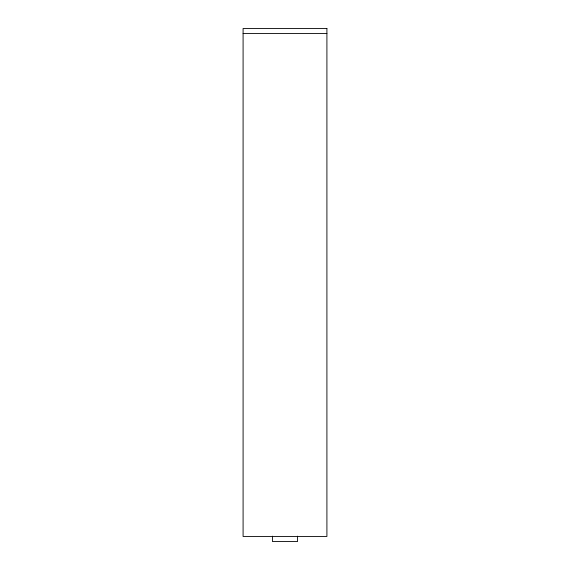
<?xml version="1.0" encoding="UTF-8"?>
<svg xmlns="http://www.w3.org/2000/svg" width="570" height="570" viewBox="0 0 570 570"><rect width="100%" height="100%" fill="white"/><g stroke="black" fill="none" stroke-linecap="round" stroke-linejoin="round"><path stroke-width="0.85" d="M243.091 33.53L326.909 33.53M297.576 536.156L297.576 541.5L272.424 541.5L272.424 536.156M326.909 28.5L243.091 28.5L243.091 536.47L326.909 536.47L326.909 28.5"/></g></svg>
